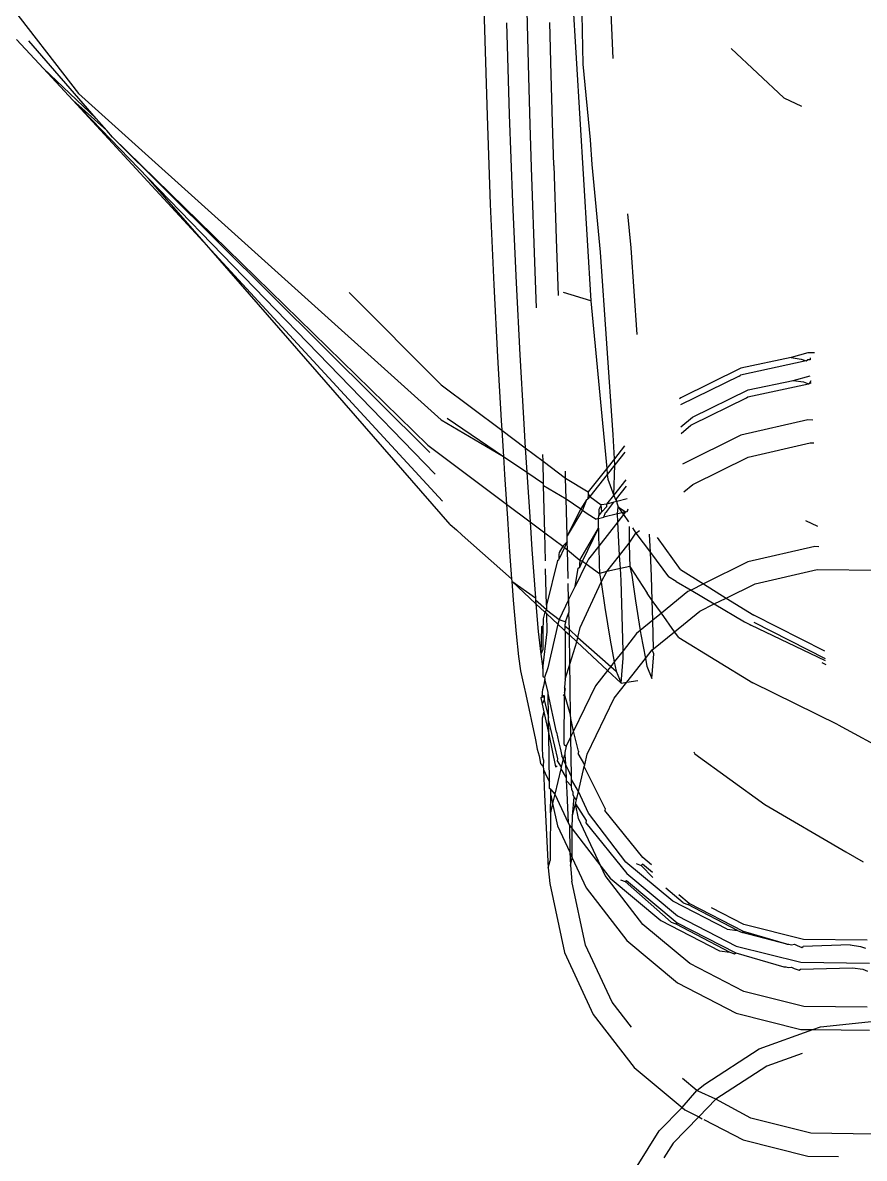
# Model space of a CAD drawing. Header units: millimetres. Extents: x -41292 to 298682, y -22072 to 33155.
# Drawn here: x 29437.86 to 29457.42, y 3751.75 to 3778.12 of the extents above; entities that cross this region are included whole.
import ezdxf

# ---------------------------------------------------------------- set-up
doc = ezdxf.new("R2010")
doc.units = ezdxf.units.MM

# ---------------------------------------------------------------- blocks, each defined once
blk = doc.blocks.new('AHSISHEUD')
for p, q in [((30056.725, 21437.208), (30066.534, 21424.565)), ((30077.791, 21430.376), (30078.437, 21419.75)), ((30078.261, 21425.244), (30078.15, 21429.882)), ((30078.952, 21425.376), (30078.811, 21428.974)), ((30076.964, 21426.163), (30076.936, 21427.482)), ((30075.939, 21426.806), (30076.025, 21424.04)), ((30076.476, 21426.204), (30076.542, 21424.072)), ((30076.995, 21424.951), (30076.964, 21426.163)), ((30077.511, 21424.998), (30077.481, 21426.208)), ((30065.72, 21425.14), (30065.095, 21425.818)), ((30066.944, 21423.983), (30065.377, 21425.781)), ((30082.919, 21424.461), (30081.698, 21425.608)), ((30078.425, 21423.482), (30078.261, 21425.244)), ((30066.398, 21424.406), (30065.72, 21425.14)), ((30066.944, 21423.983), (30065.72, 21425.14)), ((30077.543, 21423.891), (30077.511, 21424.998)), ((30077.027, 21423.842), (30076.995, 21424.951)), ((30066.534, 21424.565), (30074.958, 21416.984)), ((30082.919, 21424.461), (30083.332, 21424.266)), ((30069.613, 21420.923), (30066.398, 21424.406)), ((30068.154, 21422.596), (30066.398, 21424.406)), ((30067.191, 21423.7), (30066.398, 21424.406)), ((30067.191, 21423.7), (30066.944, 21423.983)), ((30076.025, 21424.04), (30076.099, 21421.992)), ((30076.542, 21424.072), (30076.616, 21422.03)), ((30067.326, 21423.545), (30067.191, 21423.7)), ((30077.058, 21422.84), (30077.027, 21423.842)), ((30077.574, 21422.891), (30077.543, 21423.891)), ((30074.695, 21416.225), (30067.326, 21423.545)), ((30074.651, 21416.394), (30067.326, 21423.545)), ((30078.47, 21422.911), (30078.425, 21423.482)), ((30077.574, 21422.891), (30077.632, 21421.188)), ((30078.657, 21420.875), (30078.47, 21422.911)), ((30069.613, 21420.923), (30068.154, 21422.596)), ((30074.823, 21415.721), (30068.154, 21422.596)), ((30077.141, 21420.426), (30077.058, 21422.84)), ((30076.099, 21421.992), (30076.182, 21420.121)), ((30076.616, 21422.03), (30076.699, 21420.165)), ((30079.373, 21420.981), (30079.298, 21421.77)), ((30077.632, 21421.188), (30077.68, 21419.873)), ((30074.993, 21415.093), (30069.613, 21420.923)), ((30075.167, 21414.553), (30069.613, 21420.923)), ((30078.955, 21416.637), (30078.657, 21420.875)), ((30079.516, 21418.962), (30079.373, 21420.981)), ((30077.172, 21419.587), (30077.141, 21420.426)), ((30076.182, 21420.121), (30076.267, 21418.443)), ((30076.699, 21420.165), (30076.784, 21418.491)), ((30074.96, 21417.793), (30072.821, 21419.937)), ((30078.437, 21419.75), (30077.799, 21419.94)), ((30078.437, 21419.75), (30078.806, 21415.854)), ((30076.267, 21418.443), (30076.352, 21416.971)), ((30076.784, 21418.491), (30076.868, 21417.021)), ((30083.088, 21418.431), (30081.918, 21418.183)), ((30083.475, 21418.539), (30083.088, 21418.431)), ((30083.088, 21418.431), (30083.326, 21418.396)), ((30083.326, 21418.396), (30083.436, 21418.354)), ((30083.436, 21418.354), (30083.468, 21418.377)), ((30083.533, 21418.376), (30083.468, 21418.377)), ((30083.63, 21418.538), (30083.475, 21418.539)), ((30083.53, 21418.426), (30083.533, 21418.376)), ((30081.918, 21418.183), (30080.524, 21417.495)), ((30083.436, 21418.354), (30081.911, 21418.021)), ((30081.879, 21417.998), (30080.517, 21417.332)), ((30081.879, 21417.998), (30081.911, 21418.021)), ((30082.088, 21417.678), (30083.141, 21417.899)), ((30083.141, 21417.899), (30083.529, 21418.008)), ((30083.141, 21417.899), (30083.38, 21417.865)), ((30083.38, 21417.865), (30083.49, 21417.822)), ((30083.49, 21417.822), (30083.522, 21417.846)), ((30083.49, 21417.822), (30083.556, 21417.845)), ((30083.522, 21417.846), (30083.554, 21417.895)), ((30083.522, 21417.846), (30083.556, 21417.845)), ((30074.96, 21417.793), (30076.366, 21416.74)), ((30080.799, 21417.042), (30082.088, 21417.678)), ((30082.082, 21417.516), (30083.49, 21417.822)), ((30080.524, 21417.495), (30080.496, 21417.472)), ((30080.792, 21416.879), (30082.05, 21417.493)), ((30082.05, 21417.493), (30082.082, 21417.516)), ((30074.958, 21416.984), (30076.404, 21416.136)), ((30075.1, 21417.019), (30076.404, 21416.136)), ((30076.352, 21416.971), (30076.366, 21416.74)), ((30076.868, 21417.021), (30076.911, 21416.331)), ((30080.525, 21416.818), (30080.799, 21417.042)), ((30080.532, 21416.666), (30080.76, 21416.856)), ((30080.76, 21416.856), (30080.792, 21416.879)), ((30083.478, 21416.981), (30081.92, 21416.625)), ((30083.594, 21416.979), (30083.478, 21416.981)), ((30076.366, 21416.74), (30076.404, 21416.136)), ((30076.366, 21416.74), (30076.911, 21416.331)), ((30078.985, 21416.081), (30078.955, 21416.637)), ((30081.92, 21416.625), (30080.565, 21415.954)), ((30074.651, 21416.394), (30076.475, 21415.028)), ((30076.911, 21416.331), (30076.946, 21415.77)), ((30076.911, 21416.331), (30077.325, 21416.022)), ((30079.22, 21416.38), (30078.985, 21416.081)), ((30082.091, 21416.12), (30083.532, 21416.449)), ((30083.532, 21416.449), (30083.617, 21416.448)), ((30076.404, 21416.136), (30076.946, 21415.77)), ((30076.404, 21416.136), (30076.429, 21415.718)), ((30077.325, 21416.022), (30077.321, 21416.182)), ((30077.337, 21415.504), (30077.325, 21416.022)), ((30077.325, 21416.022), (30077.851, 21415.628)), ((30078.985, 21416.081), (30078.806, 21415.854)), ((30078.992, 21415.937), (30078.985, 21416.081)), ((30079.228, 21416.236), (30078.992, 21415.937)), ((30080.803, 21415.483), (30082.091, 21416.12)), ((30076.946, 21415.77), (30077.337, 21415.504)), ((30076.946, 21415.77), (30077.023, 21414.618)), ((30077.851, 21415.628), (30077.847, 21415.79)), ((30078.806, 21415.854), (30078.376, 21415.308)), ((30078.806, 21415.854), (30078.819, 21415.717)), ((30078.992, 21415.937), (30078.819, 21415.717)), ((30078.973, 21415.23), (30078.992, 21415.937)), ((30076.429, 21415.718), (30076.475, 21415.028)), ((30077.338, 21415.46), (30077.337, 21415.504)), ((30077.851, 21415.628), (30078.376, 21415.308)), ((30077.863, 21415.148), (30077.851, 21415.628)), ((30078.819, 21415.717), (30078.416, 21415.205)), ((30078.819, 21415.717), (30078.83, 21415.603)), ((30078.83, 21415.603), (30078.973, 21415.23)), ((30078.973, 21415.23), (30079.26, 21415.588)), ((30080.597, 21415.315), (30080.803, 21415.483)), ((30077.365, 21414.362), (30077.338, 21415.46)), ((30077.338, 21415.46), (30077.863, 21415.148)), ((30078.372, 21415.259), (30078.37, 21415.147)), ((30078.416, 21415.205), (30078.37, 21415.147)), ((30078.376, 21415.308), (30078.372, 21415.259)), ((30078.372, 21415.259), (30078.416, 21415.205)), ((30078.416, 21415.205), (30078.679, 21415.008)), ((30078.811, 21415.028), (30078.973, 21415.23)), ((30078.973, 21415.23), (30079.014, 21415.122)), ((30079.035, 21415.149), (30079.268, 21415.444)), ((30076.475, 21415.028), (30076.497, 21414.696)), ((30076.475, 21415.028), (30077.023, 21414.618)), ((30077.863, 21415.148), (30078.206, 21414.916)), ((30077.884, 21414.291), (30077.863, 21415.148)), ((30078.337, 21415.123), (30078.206, 21414.916)), ((30078.337, 21415.123), (30078.245, 21414.889)), ((30078.337, 21415.123), (30078.37, 21415.147)), ((30078.679, 21415.008), (30078.621, 21414.903)), ((30078.811, 21415.028), (30078.679, 21415.008)), ((30078.691, 21414.848), (30078.679, 21415.008)), ((30078.691, 21414.848), (30078.808, 21414.97)), ((30078.806, 21414.858), (30078.972, 21415.068)), ((30078.808, 21414.97), (30078.811, 21415.028)), ((30078.972, 21415.068), (30078.811, 21415.028)), ((30079.039, 21415.085), (30078.972, 21415.068)), ((30079.014, 21415.122), (30079.039, 21415.085)), ((30079.039, 21415.085), (30079.035, 21415.149)), ((30079.283, 21415.146), (30079.039, 21415.085)), ((30079.039, 21415.085), (30079.04, 21415.053)), ((30079.04, 21415.053), (30079.075, 21414.962)), ((30079.054, 21414.798), (30079.075, 21414.962)), ((30079.075, 21414.962), (30079.241, 21414.844)), ((30079.075, 21414.962), (30079.167, 21414.825)), ((30076.497, 21414.696), (30076.55, 21413.919)), ((30078.206, 21414.916), (30077.884, 21414.291)), ((30078.245, 21414.889), (30077.884, 21414.291)), ((30078.206, 21414.916), (30078.245, 21414.889)), ((30078.245, 21414.889), (30078.353, 21414.811)), ((30078.353, 21414.811), (30078.559, 21414.676)), ((30078.618, 21414.69), (30078.559, 21414.676)), ((30078.616, 21414.465), (30078.618, 21414.69)), ((30078.618, 21414.69), (30078.619, 21414.754)), ((30078.618, 21414.69), (30078.739, 21414.72)), ((30078.621, 21414.903), (30078.619, 21414.754)), ((30078.619, 21414.754), (30078.691, 21414.848)), ((30078.739, 21414.72), (30078.774, 21414.834)), ((30079.054, 21414.798), (30078.739, 21414.72)), ((30078.774, 21414.834), (30078.806, 21414.858)), ((30079.167, 21414.825), (30079.054, 21414.798)), ((30079.064, 21414.618), (30079.054, 21414.798)), ((30079.194, 21414.784), (30079.064, 21414.618)), ((30079.241, 21414.844), (30079.167, 21414.825)), ((30079.167, 21414.825), (30079.194, 21414.784)), ((30079.241, 21414.844), (30079.194, 21414.784)), ((30079.194, 21414.784), (30079.31, 21414.612)), ((30079.241, 21414.844), (30079.278, 21414.853)), ((30079.295, 21414.911), (30079.278, 21414.853)), ((30079.278, 21414.853), (30079.296, 21414.878)), ((30075.167, 21414.553), (30075.315, 21414.428)), ((30075.315, 21414.428), (30075.45, 21414.303)), ((30077.023, 21414.618), (30077.066, 21413.973)), ((30077.023, 21414.618), (30077.365, 21414.362)), ((30078.184, 21413.722), (30078.616, 21414.465)), ((30078.246, 21413.702), (30078.616, 21414.465)), ((30078.616, 21414.465), (30078.614, 21414.286)), ((30079.064, 21414.618), (30078.619, 21414.053)), ((30079.106, 21413.835), (30079.064, 21414.618)), ((30079.324, 21414.506), (30079.324, 21414.456)), ((30079.324, 21414.456), (30079.33, 21414.116)), ((30079.401, 21414.477), (30079.485, 21414.352)), ((30079.485, 21414.352), (30079.567, 21414.414)), ((30083.713, 21414.51), (30083.431, 21414.64)), ((30075.45, 21414.303), (30076.596, 21413.29)), ((30077.381, 21413.71), (30077.365, 21414.362)), ((30077.365, 21414.362), (30077.785, 21414.048)), ((30077.888, 21414.15), (30077.785, 21414.048)), ((30077.888, 21414.15), (30077.824, 21414.019)), ((30077.888, 21414.15), (30077.884, 21414.291)), ((30077.892, 21413.968), (30077.888, 21414.15)), ((30078.614, 21414.286), (30078.619, 21414.053)), ((30079.33, 21414.116), (30079.485, 21414.352)), ((30079.485, 21414.352), (30079.82, 21413.904)), ((30079.82, 21413.904), (30079.798, 21414.326)), ((30080.517, 21413.505), (30079.987, 21414.253)), ((30076.55, 21413.919), (30076.596, 21413.29)), ((30077.066, 21413.973), (30077.147, 21412.853)), ((30077.824, 21414.019), (30077.691, 21413.744)), ((30077.698, 21413.906), (30077.692, 21413.856)), ((30077.785, 21414.048), (30077.698, 21413.906)), ((30077.785, 21414.048), (30077.824, 21414.019)), ((30077.824, 21414.019), (30077.892, 21413.968)), ((30077.908, 21413.296), (30077.892, 21413.968)), ((30077.892, 21413.968), (30078.184, 21413.722)), ((30078.619, 21414.053), (30078.38, 21413.75)), ((30078.619, 21414.053), (30078.628, 21413.631)), ((30079.106, 21413.835), (30079.33, 21414.116)), ((30079.33, 21414.116), (30079.336, 21413.799)), ((30079.849, 21413.354), (30079.82, 21413.904)), ((30079.82, 21413.904), (30080.241, 21413.341)), ((30083.643, 21414.039), (30082.085, 21413.683)), ((30083.737, 21414.038), (30083.643, 21414.039)), ((30077.659, 21413.72), (30077.406, 21412.68)), ((30077.659, 21413.72), (30077.691, 21413.744)), ((30077.692, 21413.856), (30077.691, 21413.744)), ((30078.327, 21413.642), (30078.071, 21413.113)), ((30078.177, 21413.56), (30078.246, 21413.702)), ((30078.177, 21413.56), (30078.18, 21413.672)), ((30078.184, 21413.722), (30078.18, 21413.672)), ((30078.184, 21413.722), (30078.246, 21413.702)), ((30078.246, 21413.702), (30078.327, 21413.642)), ((30078.38, 21413.75), (30078.327, 21413.642)), ((30078.327, 21413.642), (30078.634, 21413.412)), ((30078.628, 21413.631), (30078.634, 21413.412)), ((30078.807, 21413.46), (30079.106, 21413.835)), ((30079.123, 21413.531), (30079.106, 21413.835)), ((30079.336, 21413.799), (30079.341, 21413.58)), ((30082.085, 21413.683), (30081.052, 21413.172)), ((30077.406, 21412.68), (30077.386, 21413.526)), ((30078.071, 21413.113), (30078.145, 21413.536)), ((30078.145, 21413.536), (30078.177, 21413.56)), ((30078.807, 21413.46), (30078.634, 21413.412)), ((30078.634, 21413.412), (30078.673, 21413.213)), ((30078.673, 21413.213), (30078.807, 21413.46)), ((30079.123, 21413.531), (30078.807, 21413.46)), ((30079.341, 21413.58), (30079.123, 21413.531)), ((30079.138, 21413.255), (30079.123, 21413.531)), ((30079.341, 21413.58), (30079.386, 21413.375)), ((30079.341, 21413.58), (30079.742, 21412.955)), ((30079.386, 21413.375), (30079.474, 21412.777)), ((30079.864, 21412.786), (30079.849, 21413.354)), ((30080.517, 21413.505), (30081.052, 21413.172)), ((30082.256, 21413.178), (30083.696, 21413.508)), ((30083.696, 21413.508), (30085.172, 21413.491)), ((30076.596, 21413.29), (30076.6, 21413.234)), ((30076.6, 21413.234), (30076.631, 21412.798)), ((30076.6, 21413.234), (30077.159, 21412.713)), ((30076.6, 21413.234), (30077.147, 21412.853)), ((30077.921, 21412.802), (30077.911, 21413.182)), ((30077.921, 21412.802), (30078.071, 21413.113)), ((30078.187, 21412.163), (30078.673, 21413.213)), ((30078.673, 21413.213), (30078.76, 21412.627)), ((30079.184, 21411.621), (30079.138, 21413.255)), ((30080.415, 21413.232), (30080.241, 21413.341)), ((30080.415, 21413.232), (30080.764, 21413.03)), ((30081.052, 21413.172), (30080.764, 21413.03)), ((30081.052, 21413.172), (30081.58, 21412.844)), ((30081.58, 21412.844), (30082.256, 21413.178)), ((30077.147, 21412.853), (30077.152, 21412.799)), ((30079.864, 21412.786), (30079.742, 21412.955)), ((30080.691, 21412.994), (30080.076, 21412.491)), ((30080.764, 21413.03), (30080.691, 21412.994)), ((30080.764, 21413.03), (30081.305, 21412.708)), ((30081.305, 21412.708), (30081.58, 21412.844)), ((30081.58, 21412.844), (30082.223, 21412.445)), ((30076.631, 21412.798), (30076.699, 21412.011)), ((30077.152, 21412.799), (30077.159, 21412.713)), ((30077.409, 21412.571), (30077.152, 21412.799)), ((30077.159, 21412.713), (30077.215, 21412.066)), ((30077.159, 21412.713), (30077.368, 21412.519)), ((30077.409, 21412.571), (30077.368, 21412.519)), ((30077.406, 21412.68), (30077.409, 21412.571)), ((30077.409, 21412.571), (30077.7, 21412.347)), ((30077.921, 21412.802), (30077.7, 21412.347)), ((30077.921, 21412.802), (30077.928, 21412.509)), ((30078.76, 21412.627), (30078.883, 21411.866)), ((30079.474, 21412.777), (30079.583, 21412.089)), ((30080.076, 21412.491), (30079.864, 21412.786)), ((30079.877, 21412.329), (30079.864, 21412.786)), ((30080.966, 21412.541), (30081.305, 21412.708)), ((30081.305, 21412.708), (30082.006, 21412.291)), ((30077.33, 21412.359), (30077.325, 21412.31)), ((30077.325, 21412.31), (30077.325, 21412.23)), ((30077.368, 21412.519), (30077.33, 21412.359)), ((30077.411, 21412.479), (30077.368, 21412.519)), ((30077.421, 21412.063), (30077.411, 21412.479)), ((30077.411, 21412.479), (30077.673, 21412.235)), ((30077.7, 21412.347), (30077.673, 21412.235)), ((30077.7, 21412.347), (30077.844, 21412.292)), ((30077.844, 21412.292), (30077.928, 21412.509)), ((30077.937, 21412.118), (30077.928, 21412.509)), ((30079.877, 21412.329), (30079.583, 21412.089)), ((30080.076, 21412.491), (30079.877, 21412.329)), ((30079.895, 21411.667), (30079.877, 21412.329)), ((30080.383, 21412.064), (30080.076, 21412.491)), ((30080.383, 21412.064), (30080.966, 21412.541)), ((30083.874, 21411.614), (30082.223, 21412.445)), ((30077.215, 21412.066), (30077.272, 21411.541)), ((30077.291, 21412.174), (30077.272, 21411.541)), ((30077.291, 21412.174), (30077.324, 21412.198)), ((30077.321, 21411.209), (30077.421, 21412.063)), ((30077.324, 21412.198), (30077.323, 21411.649)), ((30077.325, 21412.23), (30077.324, 21412.198)), ((30077.673, 21412.235), (30077.434, 21411.226)), ((30077.673, 21412.235), (30077.806, 21412.106)), ((30077.806, 21412.106), (30077.838, 21412.129)), ((30077.806, 21412.106), (30077.84, 21412.08)), ((30077.838, 21412.129), (30077.84, 21412.19)), ((30077.84, 21412.08), (30077.838, 21411.631)), ((30077.844, 21412.292), (30077.84, 21412.242)), ((30077.84, 21412.19), (30077.84, 21412.242)), ((30077.84, 21412.19), (30077.937, 21412.118)), ((30077.84, 21412.08), (30077.939, 21411.988)), ((30077.937, 21412.118), (30078.132, 21411.932)), ((30077.939, 21411.988), (30077.937, 21412.118)), ((30078.132, 21411.932), (30078.187, 21412.163)), ((30079.583, 21412.089), (30079.499, 21412.02)), ((30079.583, 21412.089), (30079.597, 21412.001)), ((30079.895, 21411.667), (30080.383, 21412.064)), ((30080.482, 21411.926), (30080.383, 21412.064)), ((30082.006, 21412.291), (30082.128, 21412.232)), ((30082.128, 21412.232), (30082.15, 21412.219)), ((30083.888, 21411.385), (30082.15, 21412.219)), ((30082.223, 21412.284), (30083.884, 21411.444)), ((30076.699, 21412.011), (30076.756, 21411.486)), ((30077.837, 21410.962), (30078.108, 21411.831)), ((30077.939, 21411.988), (30078.108, 21411.831)), ((30077.967, 21410.131), (30077.939, 21411.988)), ((30078.108, 21411.831), (30078.132, 21411.932)), ((30078.108, 21411.831), (30078.825, 21411.164)), ((30078.132, 21411.932), (30078.897, 21411.256)), ((30078.883, 21411.866), (30078.981, 21411.363)), ((30079.499, 21412.02), (30079.184, 21411.621)), ((30079.597, 21412.001), (30079.704, 21411.438)), ((30080.482, 21411.926), (30082.202, 21410.88)), ((30077.323, 21411.649), (30077.272, 21411.541)), ((30077.272, 21411.541), (30077.321, 21411.209)), ((30077.838, 21411.631), (30077.837, 21410.962)), ((30079.184, 21411.621), (30078.981, 21411.363)), ((30079.189, 21411.453), (30079.184, 21411.621)), ((30079.704, 21411.438), (30079.863, 21411.64)), ((30079.852, 21410.974), (30079.898, 21411.551)), ((30079.863, 21411.64), (30079.895, 21411.667)), ((30079.898, 21411.551), (30079.863, 21411.64)), ((30076.756, 21411.486), (30076.804, 21411.153)), ((30078.897, 21411.256), (30078.825, 21411.164)), ((30078.981, 21411.363), (30078.897, 21411.256)), ((30078.897, 21411.256), (30079.024, 21411.144)), ((30078.981, 21411.363), (30079.024, 21411.144)), ((30079.14, 21410.871), (30079.189, 21411.453)), ((30079.272, 21410.89), (30079.704, 21411.438)), ((30079.704, 21411.438), (30079.737, 21411.262)), ((30079.737, 21411.262), (30079.852, 21410.974)), ((30083.803, 21411.346), (30083.893, 21411.303)), ((30076.804, 21411.153), (30076.847, 21410.943)), ((30077.321, 21411.209), (30077.322, 21411.029)), ((30077.322, 21411.029), (30077.363, 21410.998)), ((30077.434, 21411.226), (30077.363, 21410.998)), ((30077.363, 21410.998), (30077.371, 21410.963)), ((30078.825, 21411.164), (30078.544, 21410.808)), ((30078.825, 21411.164), (30079.14, 21410.871)), ((30079.024, 21411.144), (30079.14, 21410.871)), ((30076.847, 21410.943), (30076.925, 21410.608)), ((30077.313, 21410.716), (30077.307, 21410.667)), ((30077.333, 21410.801), (30077.313, 21410.716)), ((30077.371, 21410.963), (30077.333, 21410.801)), ((30077.441, 21410.663), (30077.371, 21410.963)), ((30077.828, 21410.772), (30077.823, 21410.722)), ((30077.823, 21410.642), (30077.848, 21410.733)), ((30077.823, 21410.722), (30077.823, 21410.642)), ((30077.837, 21410.962), (30077.828, 21410.772)), ((30077.848, 21410.733), (30077.828, 21410.772)), ((30078.544, 21410.808), (30078.033, 21409.752)), ((30078.98, 21410.519), (30079.272, 21410.89)), ((30079.14, 21410.871), (30079.272, 21410.89)), ((30079.272, 21410.89), (30079.53, 21410.927)), ((30084.184, 21409.901), (30082.202, 21410.88)), ((30076.925, 21410.608), (30077.15, 21409.552)), ((30077.274, 21410.531), (30077.306, 21410.555)), ((30077.274, 21410.531), (30077.306, 21410.38)), ((30077.306, 21410.555), (30077.307, 21410.587)), ((30077.349, 21410.578), (30077.306, 21410.555)), ((30077.306, 21410.555), (30077.349, 21410.549)), ((30077.348, 21410.48), (30077.306, 21410.38)), ((30077.307, 21410.667), (30077.307, 21410.587)), ((30077.307, 21410.587), (30077.349, 21410.578)), ((30077.349, 21410.549), (30077.348, 21410.48)), ((30077.348, 21410.48), (30077.451, 21410.074)), ((30077.349, 21410.578), (30077.349, 21410.549)), ((30077.443, 21410.63), (30077.441, 21410.663)), ((30077.64, 21409.728), (30077.443, 21410.63)), ((30077.451, 21410.074), (30077.443, 21410.63)), ((30077.79, 21410.586), (30077.822, 21410.61)), ((30077.82, 21409.442), (30077.822, 21410.61)), ((30077.823, 21410.642), (30077.822, 21410.61)), ((30077.967, 21410.131), (30077.822, 21410.61)), ((30078.352, 21409.221), (30078.98, 21410.519)), ((30077.345, 21410.201), (30077.305, 21410.056)), ((30077.306, 21410.38), (30077.345, 21410.201)), ((30077.345, 21410.201), (30077.457, 21409.682)), ((30077.305, 21410.056), (30077.304, 21409.387)), ((30077.452, 21409.997), (30077.451, 21410.074)), ((30077.457, 21409.682), (30077.452, 21409.997)), ((30077.452, 21409.997), (30077.658, 21409.112)), ((30077.968, 21410.052), (30077.967, 21410.131)), ((30077.974, 21409.631), (30077.968, 21410.052)), ((30078.033, 21409.752), (30077.968, 21410.052)), ((30077.473, 21408.576), (30077.457, 21409.682)), ((30077.457, 21409.682), (30077.619, 21408.927)), ((30077.64, 21409.728), (30077.683, 21409.515)), ((30078.033, 21409.752), (30077.974, 21409.631)), ((30078.148, 21409.288), (30078.033, 21409.752)), ((30084.184, 21409.901), (30085.708, 21409.075)), ((30077.15, 21409.552), (30077.193, 21409.34)), ((30077.683, 21409.515), (30077.722, 21409.357)), ((30077.82, 21409.442), (30077.865, 21409.405)), ((30077.865, 21409.405), (30077.829, 21409.257)), ((30077.974, 21409.631), (30077.865, 21409.405)), ((30077.988, 21408.692), (30077.974, 21409.631)), ((30077.193, 21409.34), (30077.232, 21409.182)), ((30077.232, 21409.182), (30077.27, 21409.004)), ((30077.304, 21409.387), (30077.316, 21409.158)), ((30077.316, 21409.158), (30077.333, 21409.08)), ((30077.722, 21409.357), (30077.761, 21409.18)), ((30077.794, 21409.108), (30077.761, 21409.18)), ((30077.832, 21409.213), (30077.794, 21409.108)), ((30077.829, 21409.257), (30077.832, 21409.213)), ((30077.832, 21409.213), (30077.847, 21408.991)), ((30078.148, 21409.288), (30078.143, 21409.238)), ((30078.294, 21408.976), (30078.143, 21409.238)), ((30078.294, 21408.976), (30078.352, 21409.221)), ((30080.829, 21409.275), (30080.855, 21409.231)), ((30080.855, 21409.231), (30082.476, 21408.05)), ((30077.27, 21409.004), (30077.331, 21408.935)), ((30077.333, 21409.08), (30077.331, 21408.935)), ((30077.331, 21408.935), (30077.334, 21408.867)), ((30077.74, 21408.878), (30077.601, 21408.294)), ((30077.619, 21408.927), (30077.651, 21408.951)), ((30077.658, 21409.112), (30077.654, 21409.063)), ((30077.654, 21409.063), (30077.749, 21408.917)), ((30077.749, 21408.917), (30077.74, 21408.878)), ((30077.74, 21408.878), (30077.862, 21408.674)), ((30077.794, 21409.108), (30077.749, 21408.917)), ((30077.847, 21408.991), (30077.794, 21409.108)), ((30077.847, 21408.991), (30077.862, 21408.674)), ((30077.906, 21408.867), (30077.847, 21408.991)), ((30078.146, 21408.353), (30078.284, 21408.936)), ((30078.284, 21408.936), (30078.294, 21408.976)), ((30078.766, 21407.961), (30078.284, 21408.936)), ((30077.334, 21408.867), (30077.362, 21408.277)), ((30077.334, 21408.867), (30077.417, 21408.69)), ((30077.417, 21408.69), (30077.473, 21408.576)), ((30077.862, 21408.674), (30077.865, 21408.609)), ((30077.865, 21408.609), (30077.878, 21408.332)), ((30077.865, 21408.609), (30077.99, 21408.478)), ((30077.988, 21408.692), (30077.906, 21408.867)), ((30077.989, 21408.632), (30077.988, 21408.692)), ((30078.146, 21408.353), (30077.989, 21408.632)), ((30077.99, 21408.478), (30077.989, 21408.632)), ((30077.474, 21408.421), (30077.473, 21408.576)), ((30077.508, 21408.396), (30077.474, 21408.421)), ((30077.507, 21408.27), (30077.508, 21408.396)), ((30077.508, 21408.396), (30077.601, 21408.294)), ((30077.991, 21408.397), (30077.99, 21408.478)), ((30078.023, 21408.328), (30077.991, 21408.397)), ((30078.101, 21408.162), (30078.146, 21408.353)), ((30078.379, 21407.852), (30078.146, 21408.353)), ((30077.362, 21408.277), (30077.446, 21406.581)), ((30077.497, 21407.858), (30077.507, 21408.27)), ((30077.507, 21408.27), (30077.549, 21408.075)), ((30077.601, 21408.294), (30077.549, 21408.075)), ((30077.601, 21408.294), (30077.913, 21407.624)), ((30077.878, 21408.332), (30077.913, 21407.624)), ((30078.012, 21407.791), (30078.046, 21408.221)), ((30078.022, 21408.272), (30078.023, 21408.328)), ((30078.046, 21408.221), (30078.022, 21408.272)), ((30078.101, 21408.162), (30078.046, 21408.221)), ((30078.078, 21408.069), (30078.101, 21408.162)), ((30077.497, 21407.858), (30077.488, 21407.005)), ((30077.549, 21408.075), (30077.497, 21407.858)), ((30077.549, 21408.075), (30077.661, 21407.554)), ((30078.012, 21407.791), (30078.078, 21408.069)), ((30078.152, 21407.729), (30078.078, 21408.069)), ((30078.078, 21408.069), (30078.326, 21407.677)), ((30079.253, 21406.715), (30078.379, 21407.852)), ((30078.766, 21407.961), (30078.762, 21407.911)), ((30079.641, 21406.824), (30078.762, 21407.911)), ((30082.476, 21408.05), (30084.359, 21406.953)), ((30077.661, 21407.554), (30077.947, 21406.941)), ((30077.913, 21407.624), (30077.939, 21407.568)), ((30077.939, 21407.568), (30077.947, 21406.941)), ((30077.939, 21407.568), (30078, 21407.489)), ((30078, 21407.489), (30078.012, 21407.791)), ((30078.667, 21406.623), (30078.152, 21407.729)), ((30078.326, 21407.677), (30078.322, 21407.628)), ((30078.322, 21407.628), (30079.272, 21406.448)), ((30078, 21407.489), (30078.667, 21406.623)), ((30078.006, 21406.809), (30078, 21407.489)), ((30077.488, 21407.005), (30077.491, 21406.754)), ((30077.947, 21406.941), (30077.962, 21406.637)), ((30077.947, 21406.941), (30078.006, 21406.809)), ((30077.962, 21406.637), (30078.006, 21406.809)), ((30078.006, 21406.809), (30078.33, 21406.118)), ((30079.845, 21406.654), (30079.641, 21406.824)), ((30084.359, 21406.953), (30084.765, 21406.719)), ((30077.446, 21406.581), (30077.491, 21406.754)), ((30077.446, 21406.581), (30077.48, 21406.215)), ((30077.962, 21406.637), (30077.996, 21406.271)), ((30078.77, 21406.402), (30078.667, 21406.623)), ((30078.667, 21406.623), (30078.885, 21406.34)), ((30080.342, 21405.806), (30079.253, 21406.715)), ((30079.493, 21406.681), (30079.602, 21406.638)), ((30079.602, 21406.638), (30079.634, 21406.662)), ((30079.877, 21406.36), (30079.602, 21406.638)), ((30079.865, 21406.469), (30079.634, 21406.662)), ((30078.315, 21404.787), (30077.996, 21406.271)), ((30079.644, 21405.265), (30078.77, 21406.402)), ((30078.885, 21406.34), (30080.061, 21405.357)), ((30079.124, 21406.305), (30079.233, 21406.263)), ((30079.233, 21406.263), (30079.265, 21406.287)), ((30079.233, 21406.263), (30080.3, 21405.322)), ((30079.265, 21406.287), (30080.442, 21405.303)), ((30079.272, 21406.448), (30080.449, 21405.465)), ((30077.48, 21406.215), (30077.826, 21404.611)), ((30078.33, 21406.118), (30079.275, 21404.89)), ((30080.581, 21405.771), (30080.175, 21406.111)), ((30081.601, 21405.159), (30080.342, 21405.806)), ((30080.722, 21405.753), (30080.482, 21405.954)), ((30080.581, 21405.771), (30080.69, 21405.729)), ((30080.69, 21405.729), (30080.722, 21405.753)), ((30081.841, 21405.124), (30080.69, 21405.729)), ((30081.983, 21405.105), (30080.722, 21405.753)), ((30080.449, 21405.465), (30081.811, 21404.765)), ((30081.99, 21405.267), (30081.239, 21405.653)), ((30080.733, 21404.356), (30079.644, 21405.265)), ((30080.061, 21405.357), (30081.422, 21404.657)), ((30080.3, 21405.322), (30080.41, 21405.28)), ((30080.41, 21405.28), (30080.442, 21405.303)), ((30080.41, 21405.28), (30081.662, 21404.622)), ((30080.442, 21405.303), (30081.804, 21404.604)), ((30083.378, 21404.917), (30081.99, 21405.267)), ((30081.601, 21405.159), (30081.841, 21405.124)), ((30081.841, 21405.124), (30081.951, 21405.082)), ((30081.951, 21405.082), (30081.983, 21405.105)), ((30082.99, 21404.809), (30081.951, 21405.082)), ((30082.99, 21404.809), (30081.983, 21405.105)), ((30084.853, 21404.9), (30083.378, 21404.917)), ((30078.934, 21403.459), (30078.315, 21404.787)), ((30079.275, 21404.89), (30080.452, 21403.907)), ((30081.422, 21404.657), (30081.662, 21404.622)), ((30081.811, 21404.765), (30083.313, 21404.387)), ((30082.99, 21404.809), (30083.036, 21404.808)), ((30083.036, 21404.808), (30083.095, 21404.793)), ((30083.095, 21404.793), (30083.167, 21404.807)), ((30083.167, 21404.807), (30083.23, 21404.774)), ((30083.23, 21404.774), (30083.34, 21404.732)), ((30083.34, 21404.732), (30083.372, 21404.755)), ((30084.465, 21404.792), (30083.372, 21404.755)), ((30084.465, 21404.792), (30084.705, 21404.757)), ((30084.705, 21404.757), (30084.814, 21404.715)), ((30077.826, 21404.611), (30078.494, 21403.176)), ((30081.662, 21404.622), (30081.772, 21404.58)), ((30081.772, 21404.58), (30081.804, 21404.604)), ((30081.804, 21404.604), (30082.924, 21404.279)), ((30083.313, 21404.387), (30084.907, 21404.369)), ((30081.993, 21403.708), (30080.733, 21404.356)), ((30082.924, 21404.279), (30082.968, 21404.278)), ((30082.968, 21404.278), (30083.024, 21404.264)), ((30083.024, 21404.264), (30083.101, 21404.277)), ((30083.101, 21404.277), (30083.164, 21404.244)), ((30083.164, 21404.244), (30083.273, 21404.202)), ((30083.273, 21404.202), (30083.306, 21404.225)), ((30083.306, 21404.225), (30084.519, 21404.261)), ((30084.519, 21404.261), (30084.759, 21404.225)), ((30084.759, 21404.225), (30084.868, 21404.183)), ((30080.452, 21403.907), (30081.814, 21403.207)), ((30083.382, 21403.359), (30081.993, 21403.708)), ((30079.378, 21402.883), (30078.934, 21403.459)), ((30084.857, 21403.342), (30083.382, 21403.359)), ((30078.494, 21403.176), (30079.44, 21401.947)), ((30081.814, 21403.207), (30083.315, 21402.828)), ((30082.349, 21402.378), (30083.596, 21402.825)), ((30083.315, 21402.828), (30083.596, 21402.825)), ((30083.596, 21402.825), (30083.775, 21402.889)), ((30083.596, 21402.825), (30084.911, 21402.81)), ((30083.775, 21402.889), (30085.321, 21403.051)), ((30081.085, 21401.558), (30082.349, 21402.378)), ((30083.347, 21402.269), (30082.528, 21401.975)), ((30079.44, 21401.947), (30080.555, 21401.015)), ((30082.528, 21401.975), (30081.343, 21401.206)), ((30080.897, 21401.413), (30080.565, 21401.691)), ((30080.897, 21401.413), (30081.085, 21401.558)), ((30080.555, 21401.015), (30080.897, 21401.413)), ((30080.928, 21401.397), (30080.897, 21401.413)), ((30081.343, 21401.206), (30080.928, 21401.397)), ((30080.024, 21400.473), (30080.555, 21401.015)), ((30080.555, 21401.015), (30080.617, 21400.964)), ((30080.617, 21400.964), (30080.943, 21400.796)), ((30081.343, 21401.206), (30080.943, 21400.796)), ((30082.157, 21400.765), (30081.343, 21401.206)), ((30080.943, 21400.796), (30080.348, 21400.188)), ((30080.943, 21400.796), (30081.024, 21400.755)), ((30081.061, 21400.735), (30081.979, 21400.264)), ((30083.546, 21400.416), (30082.157, 21400.765)), ((30079.208, 21399.164), (30080.024, 21400.473)), ((30080.348, 21400.188), (30080.135, 21399.846)), ((30081.979, 21400.264), (30083.48, 21399.886)), ((30085.021, 21400.399), (30083.546, 21400.416)), ((30083.48, 21399.886), (30084.192, 21399.878))]:
    blk.add_line(p, q)

msp = doc.modelspace()

# ---------------------------------------------------------------- block references
msp.add_blockref('AHSISHEUD', (-627.372, -17648.087))

doc.saveas('drawing.dxf')
